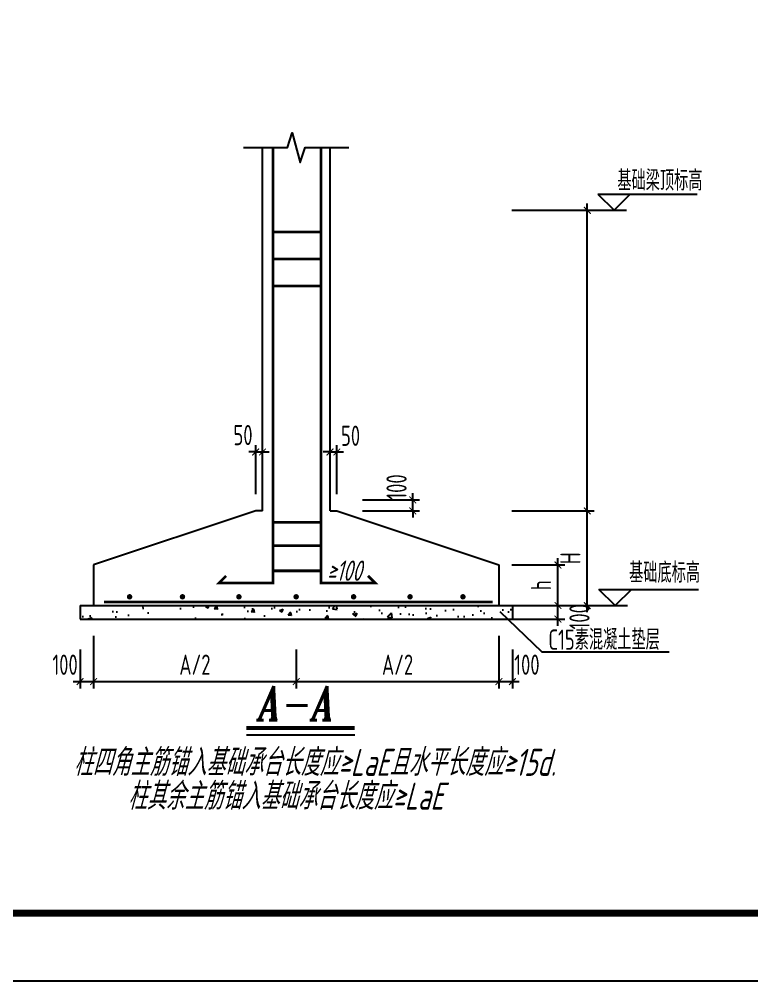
# Model space of a CAD drawing. Extents: x 169490 to 7584583, y -2399407 to 1374371.
# Drawn here: x 3700802 to 3711647, y 721081 to 735305 of the extents above; entities that cross this region are included whole.
import ezdxf
from ezdxf.enums import TextEntityAlignment as Align

# ---------------------------------------------------------------- set-up
doc = ezdxf.new("R2010")
doc.units = 0
doc.header["$LTSCALE"] = 100
doc.linetypes.add('H3普通虚线', pattern=[4.2, 3, -1.2])
doc.layers.get('0').update_dxf_attribs({"linetype": 'CONTINUOUS'})
doc.layers.get('DEFPOINTS').update_dxf_attribs({"linetype": 'CONTINUOUS'})
for name, color, linetype in [('350', 7, 'CONTINUOUS'), ('DIM', 3, 'CONTINUOUS'), ('PUB_DIM', 3, 'CONTINUOUS'), ('S-DETL-LINE2', 2, 'H3普通虚线'), ('Sbz', 144, 'CONTINUOUS'), ('TEXT', 7, 'CONTINUOUS'), ('THIN', 190, 'CONTINUOUS'), ('图框', 140, 'CONTINUOUS'), ('独立基础', 2, 'CONTINUOUS'), ('钢筋线', 1, 'CONTINUOUS')]:
    doc.layers.add(name, color=color, linetype=linetype)
doc.styles.add('ITALICT', font='italict', dxfattribs={"width": 0.8})
doc.styles.add('TSSD_Dimension', font='Tssdeng.shx', dxfattribs={"width": 0.7, "bigfont": 'tssdchn.shx'})
doc.styles.add('TSSD_REIN', font='tssdeng.shx', dxfattribs={"width": 0.7, "bigfont": 'hztxt.shx'})
doc.dimstyles.new('TSSD_100_100', dxfattribs={"dimtxt": 300, "dimasz": 100, "dimexe": 100, "dimexo": 250, "dimgap": 100, "dimtad": 1, "dimdec": 0, "dimzin": 0, "dimdsep": 46, "dimtxsty": 'TSSD_Dimension', "dimblk": 'ARCHTICK', "dimcen": 0, "dimdle": 100, "dimclrt": 7, "dimadec": 0, "dimazin": 0, "dimtfac": 1, "dimtdec": 0, "dimtix": 1, "dimtmove": 2, "dimatfit": 3, "dimfxl": 1, "dimtolj": 1, "dimtzin": 0, "dimarcsym": 0})

# ---------------------------------------------------------------- blocks, each defined once
blk = doc.blocks.new('_ARCHTICK')
at = {"const_width": 0.15}
blk.add_lwpolyline([(-0.5, -0.5), (0.5, 0.5)], dxfattribs=at)
blk = doc.blocks.new('*D34')
at = {"layer": 'DEFPOINTS', "color": 0, "transparency": 16777216}
for p in [(4910110, -1525774), (4910310, -1525974), (4910310, -1526699)]:
    blk.add_point(p, dxfattribs=at)
at = {"layer": 'DIM', "color": 0, "lineweight": -2, "transparency": 16777216}
for p, q in [((4910110, -1526024), (4910110, -1526799)), ((4910310, -1526224), (4910310, -1526799)), ((4910010, -1526699), (4910410, -1526699))]:
    blk.add_line(p, q, dxfattribs=at)
at = {"layer": 'DIM', "color": 0, "lineweight": -2, "transparency": 16777216, "xscale": 100, "yscale": 100, "zscale": 100, "rotation": 180}
blk.add_blockref('_ARCHTICK', (4910110, -1526699), dxfattribs=at)
at = {"layer": 'DIM', "color": 0, "lineweight": -2, "transparency": 16777216, "xscale": 100, "yscale": 100, "zscale": 100}
blk.add_blockref('_ARCHTICK', (4910310, -1526699), dxfattribs=at)
at = {"layer": 'DIM', "color": 7, "transparency": 16777216, "insert": (4910525, -1526449), "char_height": 300, "attachment_point": 5, "style": 'TSSD_Dimension'}
blk.add_mtext('\\A1;100', dxfattribs=at)
blk = doc.blocks.new('*D10')
at = {"layer": 'DEFPOINTS', "color": 0, "transparency": 16777216}
for p in [(4910110, -1525774), (4907110, -1525974), (4910110, -1526699)]:
    blk.add_point(p, dxfattribs=at)
at = {"layer": 'DIM', "color": 0, "lineweight": -2, "transparency": 16777216}
for p, q in [((4910110, -1526024), (4910110, -1526799)), ((4907110, -1526224), (4907110, -1526799)), ((4907010, -1526699), (4910210, -1526699))]:
    blk.add_line(p, q, dxfattribs=at)
at = {"layer": 'DIM', "color": 0, "lineweight": -2, "transparency": 16777216, "xscale": 100, "yscale": 100, "zscale": 100, "rotation": 180}
blk.add_blockref('_ARCHTICK', (4907110, -1526699), dxfattribs=at)
at = {"layer": 'DIM', "color": 0, "lineweight": -2, "transparency": 16777216, "xscale": 100, "yscale": 100, "zscale": 100}
blk.add_blockref('_ARCHTICK', (4910110, -1526699), dxfattribs=at)
at = {"layer": 'DIM', "color": 7, "transparency": 16777216, "insert": (4908610, -1526449), "char_height": 300, "attachment_point": 5, "style": 'TSSD_Dimension'}
blk.add_mtext('\\A1;A/2', dxfattribs=at)
blk = doc.blocks.new('*D11')
at = {"layer": 'DEFPOINTS', "color": 0, "transparency": 16777216}
for p in [(4904110, -1525774), (4903910, -1525974), (4904110, -1526699)]:
    blk.add_point(p, dxfattribs=at)
at = {"layer": 'DIM', "color": 0, "lineweight": -2, "transparency": 16777216}
for p, q in [((4904110, -1526024), (4904110, -1526799)), ((4903910, -1526224), (4903910, -1526799)), ((4903810, -1526699), (4904210, -1526699))]:
    blk.add_line(p, q, dxfattribs=at)
at = {"layer": 'DIM', "color": 0, "lineweight": -2, "transparency": 16777216, "xscale": 100, "yscale": 100, "zscale": 100, "rotation": 180}
blk.add_blockref('_ARCHTICK', (4903910, -1526699), dxfattribs=at)
at = {"layer": 'DIM', "color": 0, "lineweight": -2, "transparency": 16777216, "xscale": 100, "yscale": 100, "zscale": 100}
blk.add_blockref('_ARCHTICK', (4904110, -1526699), dxfattribs=at)
at = {"layer": 'DIM', "color": 7, "transparency": 16777216, "insert": (4903688, -1526449), "char_height": 300, "attachment_point": 5, "style": 'TSSD_Dimension'}
blk.add_mtext('\\A1;100', dxfattribs=at)
blk = doc.blocks.new('*D12')
at = {"layer": 'DEFPOINTS', "color": 0, "transparency": 16777216}
for p in [(4904110, -1525774), (4907110, -1525974), (4907110, -1526699)]:
    blk.add_point(p, dxfattribs=at)
at = {"layer": 'DIM', "color": 0, "lineweight": -2, "transparency": 16777216}
for p, q in [((4904110, -1526024), (4904110, -1526799)), ((4907110, -1526224), (4907110, -1526799)), ((4904010, -1526699), (4907210, -1526699))]:
    blk.add_line(p, q, dxfattribs=at)
at = {"layer": 'DIM', "color": 0, "lineweight": -2, "transparency": 16777216, "xscale": 100, "yscale": 100, "zscale": 100, "rotation": 180}
blk.add_blockref('_ARCHTICK', (4904110, -1526699), dxfattribs=at)
at = {"layer": 'DIM', "color": 0, "lineweight": -2, "transparency": 16777216, "xscale": 100, "yscale": 100, "zscale": 100}
blk.add_blockref('_ARCHTICK', (4907110, -1526699), dxfattribs=at)
at = {"layer": 'DIM', "color": 7, "transparency": 16777216, "insert": (4905610, -1526449), "char_height": 300, "attachment_point": 5, "style": 'TSSD_Dimension'}
blk.add_mtext('\\A1;A/2', dxfattribs=at)
blk = doc.blocks.new('*D13')
at = {"layer": 'DEFPOINTS', "color": 0, "transparency": 16777216}
for p in [(4910052, -1524174), (4911418, -1524174), (4910052, -1525574)]:
    blk.add_point(p, dxfattribs=at)
at = {"layer": 'DIM', "color": 0, "lineweight": -2, "transparency": 16777216}
for p, q in [((4911418, -1525674), (4911418, -1524074)), ((4910302, -1524174), (4911518, -1524174)), ((4910302, -1525574), (4911518, -1525574))]:
    blk.add_line(p, q, dxfattribs=at)
at = {"layer": 'DIM', "color": 0, "lineweight": -2, "transparency": 16777216, "xscale": 100, "yscale": 100, "zscale": 100}
for p, rotation in [((4911418, -1524174), 90), ((4911418, -1525574), 270)]:
    blk.add_blockref('_ARCHTICK', p, dxfattribs=dict(at, rotation=rotation))
at = {"layer": 'DIM', "color": 7, "transparency": 16777216, "insert": (4911168, -1524874), "char_height": 300, "attachment_point": 5, "rotation": 90, "style": 'TSSD_Dimension'}
blk.add_mtext('\\A1;H', dxfattribs=at)
blk = doc.blocks.new('*D14')
at = {"layer": 'DEFPOINTS', "color": 0, "transparency": 16777216}
for p in [(4910052, -1525574), (4910984, -1525574), (4910052, -1525774)]:
    blk.add_point(p, dxfattribs=at)
at = {"layer": 'DIM', "color": 0, "lineweight": -2, "transparency": 16777216}
for p, q in [((4910984, -1525874), (4910984, -1525474)), ((4910302, -1525574), (4911084, -1525574)), ((4910302, -1525774), (4911084, -1525774))]:
    blk.add_line(p, q, dxfattribs=at)
at = {"layer": 'DIM', "color": 0, "lineweight": -2, "transparency": 16777216, "xscale": 100, "yscale": 100, "zscale": 100}
for p, rotation in [((4910984, -1525574), 90), ((4910984, -1525774), 270)]:
    blk.add_blockref('_ARCHTICK', p, dxfattribs=dict(at, rotation=rotation))
at = {"layer": 'DIM', "color": 7, "transparency": 16777216, "insert": (4911303, -1525740), "char_height": 300, "attachment_point": 5, "rotation": 90, "style": 'TSSD_Dimension'}
blk.add_mtext('\\A1;100', dxfattribs=at)
blk = doc.blocks.new('*D15')
at = {"layer": 'DEFPOINTS', "color": 0, "transparency": 16777216}
for p in [(4910052, -1524974), (4910984, -1524974), (4910052, -1525574)]:
    blk.add_point(p, dxfattribs=at)
at = {"layer": 'DIM', "color": 0, "lineweight": -2, "transparency": 16777216}
for p, q in [((4910984, -1525674), (4910984, -1524874)), ((4910302, -1524974), (4911084, -1524974)), ((4910302, -1525574), (4911084, -1525574))]:
    blk.add_line(p, q, dxfattribs=at)
at = {"layer": 'DIM', "color": 0, "lineweight": -2, "transparency": 16777216, "xscale": 100, "yscale": 100, "zscale": 100}
for p, rotation in [((4910984, -1524974), 90), ((4910984, -1525574), 270)]:
    blk.add_blockref('_ARCHTICK', p, dxfattribs=dict(at, rotation=rotation))
at = {"layer": 'DIM', "color": 7, "transparency": 16777216, "insert": (4910734, -1525274), "char_height": 300, "attachment_point": 5, "rotation": 90, "style": 'TSSD_Dimension'}
blk.add_mtext('\\A1;h', dxfattribs=at)
blk = doc.blocks.new('*D16')
at = {"layer": 'DEFPOINTS', "color": 0, "transparency": 16777216}
for p in [(4906610, -1523302), (4906510, -1524174), (4906610, -1524174)]:
    blk.add_point(p, dxfattribs=at)
at = {"layer": 'TEXT', "color": 0, "lineweight": -2, "transparency": 16777216}
for p, q in [((4906510, -1523924), (4906510, -1523202)), ((4906610, -1523924), (4906610, -1523202)), ((4906510, -1523302), (4906410, -1523302)), ((4906510, -1523302), (4906610, -1523302)), ((4906610, -1523302), (4906710, -1523302))]:
    blk.add_line(p, q, dxfattribs=at)
at = {"layer": 'TEXT', "color": 0, "lineweight": -2, "transparency": 16777216, "xscale": 100, "yscale": 100, "zscale": 100}
blk.add_blockref('_ARCHTICK', (4906510, -1523302), dxfattribs=at)
at = {"layer": 'TEXT', "color": 0, "lineweight": -2, "transparency": 16777216, "xscale": 100, "yscale": 100, "zscale": 100, "rotation": 180}
blk.add_blockref('_ARCHTICK', (4906610, -1523302), dxfattribs=at)
at = {"layer": 'TEXT', "color": 7, "transparency": 16777216, "insert": (4906322, -1523052), "char_height": 300, "attachment_point": 5, "style": 'TSSD_Dimension'}
blk.add_mtext('\\A1;50', dxfattribs=at)
blk = doc.blocks.new('*D17')
at = {"layer": 'DEFPOINTS', "color": 0, "transparency": 16777216}
for p in [(4907710, -1523302), (4907610, -1524174), (4907710, -1524174)]:
    blk.add_point(p, dxfattribs=at)
at = {"layer": 'TEXT', "color": 0, "lineweight": -2, "transparency": 16777216}
for p, q in [((4907610, -1523924), (4907610, -1523202)), ((4907710, -1523924), (4907710, -1523202)), ((4907610, -1523302), (4907510, -1523302)), ((4907610, -1523302), (4907710, -1523302)), ((4907710, -1523302), (4907810, -1523302))]:
    blk.add_line(p, q, dxfattribs=at)
at = {"layer": 'TEXT', "color": 0, "lineweight": -2, "transparency": 16777216, "xscale": 100, "yscale": 100, "zscale": 100}
blk.add_blockref('_ARCHTICK', (4907610, -1523302), dxfattribs=at)
at = {"layer": 'TEXT', "color": 0, "lineweight": -2, "transparency": 16777216, "xscale": 100, "yscale": 100, "zscale": 100, "rotation": 180}
blk.add_blockref('_ARCHTICK', (4907710, -1523302), dxfattribs=at)
at = {"layer": 'TEXT', "color": 7, "transparency": 16777216, "insert": (4907914, -1523062), "char_height": 300, "attachment_point": 5, "style": 'TSSD_Dimension'}
blk.add_mtext('\\A1;50', dxfattribs=at)
blk = doc.blocks.new('*D18')
at = {"layer": 'DEFPOINTS', "color": 0, "transparency": 16777216}
for p in [(4907840, -1524012), (4908835, -1524012), (4907840, -1524174)]:
    blk.add_point(p, dxfattribs=at)
at = {"layer": 'TEXT', "color": 0, "lineweight": -2, "transparency": 16777216}
for p, q in [((4908835, -1524012), (4908835, -1523912)), ((4908090, -1524012), (4908935, -1524012)), ((4908835, -1524174), (4908835, -1524012)), ((4908090, -1524174), (4908935, -1524174)), ((4908835, -1524174), (4908835, -1524274))]:
    blk.add_line(p, q, dxfattribs=at)
at = {"layer": 'TEXT', "color": 0, "lineweight": -2, "transparency": 16777216, "xscale": 100, "yscale": 100, "zscale": 100}
for p, rotation in [((4908835, -1524012), 270), ((4908835, -1524174), 90)]:
    blk.add_blockref('_ARCHTICK', p, dxfattribs=dict(at, rotation=rotation))
at = {"layer": 'TEXT', "color": 7, "transparency": 16777216, "insert": (4908595, -1523820), "char_height": 300, "attachment_point": 5, "rotation": 90, "style": 'TSSD_Dimension'}
blk.add_mtext('\\A1;100', dxfattribs=at)
blk = doc.blocks.new('*D19')
at = {"layer": 'DEFPOINTS', "color": 0, "transparency": 16777216}
for p in [(4910052, -1519727), (4911418, -1519727), (4910052, -1524174)]:
    blk.add_point(p, dxfattribs=at)
at = {"layer": 'DIM', "color": 0, "lineweight": -2, "transparency": 16777216}
for p, q in [((4911418, -1524274), (4911418, -1519627)), ((4910302, -1519727), (4911518, -1519727)), ((4910302, -1524174), (4911518, -1524174))]:
    blk.add_line(p, q, dxfattribs=at)
at = {"layer": 'DIM', "color": 0, "lineweight": -2, "transparency": 16777216, "xscale": 100, "yscale": 100, "zscale": 100}
for p, rotation in [((4911418, -1519727), 90), ((4911418, -1524174), 270)]:
    blk.add_blockref('_ARCHTICK', p, dxfattribs=dict(at, rotation=rotation))
at = {"layer": 'DIM', "color": 7, "transparency": 16777216, "insert": (4911168, -1521951), "char_height": 300, "attachment_point": 5, "rotation": 90, "style": 'TSSD_Dimension'}
blk.add_mtext('\\A1;  ', dxfattribs=at)
blk = doc.blocks.new('3h33')
at = {"layer": '独立基础', "ltscale": 10}
h = blk.add_hatch(dxfattribs=at)
h.set_pattern_fill('AR-CONC', color=251, scale=3)
h.set_pattern_definition([(50, (1870687.22, -72835.37), (546.554007, -47.817257), [57.15, -628.65]), (355, (1870687.2, -72835.4), (-105.72848, 573.16993), [45.72, -502.92]), (100.451, (1870732.77, -72839.36), (440.827505, 525.35006), [48.57, -534.27]), (46.1842, (1870687.2, -72683), (813.23712, -126.12698), [85.725, -942.975]), (96.6356, (1870755, -72693.5), (712.2127, 742.27667), [72.855, -801.405]), (351.184, (1870687.2, -72683), (712.21382, 742.27535), [68.58, -754.38]), (21, (1870763.42, -72721.07), (454.84464, -306.796556), [57.15, -628.65]), (326, (1870763.4, -72721.1), (185.406085, 552.5639), [45.72, -502.92]), (71.4514, (1870801.33, -72746.64), (640.24947, 245.76857), [48.57, -534.27]), (37.5, (1870687.22, -72835.37), (9.26581, 253.665117), [0, -496.824, 0, -510.54, 0, -504.825]), (7.5, (1870687.22, -72835.37), (200.458988, 300.541724), [0, -291.084, 0, -485.394, 0, -192.405]), (327.5, (1870517.3, -72835.37), (406.771786, -17.186232), [0, -190.5, 0, -594.36, 0, -788.67]), (317.5, (1870441.1, -72835.37), (444.387544, 76.279473), [0, -247.65, 0, -394.716, 0, -560.07])])
h.paths.add_polyline_path([(4903910.3, -1525574.2), (4903910.3, -1525774.2), (4910310.3, -1525774.2), (4910310.3, -1525574.2)])
at = {"layer": '350'}
blk.add_line((4906371.9, -1527487.4), (4907976.7, -1527487.4), dxfattribs=at)
at = {"layer": '350', "const_width": 56}
blk.add_lwpolyline([(4906371.9, -1527385.9), (4907976.7, -1527385.9)], dxfattribs=at)
at = {"layer": 'DIM'}
blk.add_line((4910387.2, -1519727), (4911618.5, -1519727), dxfattribs=at)
at = {"layer": 'PUB_DIM'}
for p, q in [((4910124.4, -1525664.5), (4910743.4, -1526256.3)), ((4910743.4, -1526256.3), (4912632.3, -1526256.3))]:
    blk.add_line(p, q, dxfattribs=at)
at = {"layer": 'S-DETL-LINE2', "ltscale": 5}
blk.add_lwpolyline([(4906330.3, -1518800), (4906980.3, -1518800), (4907050.3, -1518580), (4907170.3, -1519020), (4907240.3, -1518800), (4907890.3, -1518800)], dxfattribs=at)
at = {"layer": 'Sbz'}
blk.add_line((4910387.2, -1519727), (4911618.5, -1519727), dxfattribs=at)
at = {"layer": 'TEXT'}
for p, q in [((4911574.2, -1519487), (4913045.2, -1519487)), ((4911574.2, -1519487), (4911814.2, -1519727)), ((4912054.2, -1519487), (4911814.2, -1519727)), ((4910978.6, -1519727), (4911997.6, -1519727)), ((4911591.6, -1525334.2), (4913062.5, -1525334.2)), ((4911831.6, -1525574.2), (4911591.6, -1525334.2)), ((4912071.6, -1525334.2), (4911831.6, -1525574.2)), ((4910995.9, -1525574.2), (4912015, -1525574.2))]:
    blk.add_line(p, q, dxfattribs=at)
at = {"layer": 'THIN', "ltscale": 0.75}
blk.add_lwpolyline([(4906330.3, -1518800), (4906980.3, -1518800), (4907050.3, -1518580), (4907170.3, -1519020), (4907240.3, -1518800), (4907890.3, -1518800)], dxfattribs=at)
at = {"layer": '独立基础'}
for p, q in [((4906610.3, -1524174.2), (4906610.3, -1518800)), ((4907610.3, -1524174.2), (4907610.3, -1518800)), ((4906510.3, -1524174.2), (4904110.3, -1524974.2)), ((4906610.3, -1524174.2), (4906510.3, -1524174.2)), ((4907610.3, -1524174.2), (4907710.3, -1524174.2)), ((4907710.3, -1524174.2), (4910110.3, -1524974.2)), ((4904110.3, -1524974.2), (4904110.3, -1525574.2)), ((4910110.3, -1524974.2), (4910110.3, -1525574.2)), ((4903910.3, -1525574.2), (4903910.3, -1525774.2)), ((4903910.3, -1525574.2), (4910310.3, -1525574.2)), ((4910310.3, -1525574.2), (4910310.3, -1525774.2)), ((4903910.3, -1525774.2), (4910310.3, -1525774.2))]:
    blk.add_line(p, q, dxfattribs=at)
at = {"layer": '钢筋线', "const_width": 40}
for points in [[(4906072.6, -1525135.4), (4905966.5, -1525241.5), (4906767.1, -1525241.5), (4906767.1, -1518800)], [(4908172.7, -1525135.4), (4908278.8, -1525241.5), (4907478.2, -1525241.5), (4907478.2, -1518800)], [(4906767.1, -1520047.7), (4907478.2, -1520047.7)], [(4906767.1, -1520447.7), (4907478.2, -1520447.7)], [(4906767.1, -1520847.7), (4907478.2, -1520847.7)], [(4906767.1, -1524342.6), (4907473.7, -1524342.6)], [(4906767.1, -1524688.6), (4907473.7, -1524688.6)], [(4906767.1, -1525060.3), (4907478.2, -1525060.3)], [(4904262.8, -1525521.4), (4910017.9, -1525521.4)]]:
    blk.add_lwpolyline(points, dxfattribs=at)
for points in [[(4904622.9, -1525444.7, -1), (4904662.9, -1525444.7, -1), (4904622.9, -1525444.7)], [(4905405.9, -1525444.7, -1), (4905445.9, -1525444.7, -1), (4905405.9, -1525444.7)], [(4906241.5, -1525444.7, -1), (4906281.5, -1525444.7, -1), (4906241.5, -1525444.7)], [(4907088.8, -1525444.7, -1), (4907128.8, -1525444.7, -1), (4907088.8, -1525444.7)], [(4907979.1, -1525444.7, 1), (4907939.1, -1525444.7, 1), (4907979.1, -1525444.7)], [(4908814.7, -1525444.7, 1), (4908774.7, -1525444.7, 1), (4908814.7, -1525444.7)], [(4909597.7, -1525444.7, 1), (4909557.7, -1525444.7, 1), (4909597.7, -1525444.7)]]:
    blk.add_lwpolyline(points, format="xyb", dxfattribs=at)
at = {"layer": 'DIM', "xscale": 100, "yscale": 100, "zscale": 100}
for rotation in [270, 90]:
    blk.add_blockref('_ARCHTICK', (4911418.5, -1519727), dxfattribs=dict(at, rotation=rotation))
at = {"color": 2, "style": 'ITALICT', "width": 0.8}
blk.add_text('A-A', height=500.68, dxfattribs=at).set_placement((4906555.3, -1527267.2))
at = {"layer": 'PUB_DIM', "color": 7, "style": 'TSSD_REIN', "oblique": 15, "width": 0.7}
blk.add_text('\x93100', height=300, dxfattribs=at).set_placement((4907820.4, -1525058.3), align=Align.MIDDLE)
for s, p in [('柱四角主筋锚入基础承台长度应≥LaE且水平长度应≥15d.', (4903812.6, -1528093.4)), ('柱其余主筋锚入基础承台长度应≥LaE', (4904614.3, -1528593.2))]:
    blk.add_text(s, height=400, dxfattribs=at).set_placement(p)
at = {"layer": 'TEXT', "style": 'TSSD_REIN', "width": 0.7}
for s, p in [('基础梁顶标高', (4912493.3, -1519269.7)), ('基础底标高', (4912562.7, -1525072))]:
    blk.add_text(s, height=300, dxfattribs=at).set_placement(p, align=Align.MIDDLE)
blk.add_text('C15素混凝土垫层', height=300, dxfattribs=at).set_placement((4910842.4, -1526228.4))
at = {"layer": 'DIM'}
for base, p1, p2, text, picture, middle in [((4911418.5, -1519727), (4910052.4, -1524174.2), (4910052.4, -1519727), '  ', '*D19', (4911168.5, -1521950.6)), ((4911418.5, -1524174.2), (4910052.4, -1525574.2), (4910052.4, -1524174.2), 'H', '*D13', (4911168.5, -1524874.2)), ((4910984, -1524974.2), (4910052.4, -1525574.2), (4910052.4, -1524974.2), 'h', '*D15', (4910734, -1525274.2))]:
    dim = blk.add_linear_dim(base=base, p1=p1, p2=p2, angle=90, text=text, dimstyle='TSSD_100_100', dxfattribs=at)
    dim.commit()
    dim.dimension.update_dxf_attribs({"geometry": picture, "text_midpoint": middle})
dim = blk.add_linear_dim(base=(4910984, -1525574.2), p1=(4910052.4, -1525774.2), p2=(4910052.4, -1525574.2), angle=90, text='100', dimstyle='TSSD_100_100', dxfattribs=at)
dim.commit()
dim.dimension.update_dxf_attribs({"geometry": '*D14', "text_midpoint": (4911302.6, -1525739.6), "dimtype": 128})
for base, p1, p2, picture, middle in [((4904110.3, -1526699.1), (4903910.3, -1525974.2), (4904110.3, -1525774.2), '*D11', (4903688.3, -1526449.1)), ((4910310.3, -1526699.1), (4910110.3, -1525774.2), (4910310.3, -1525974.2), '*D34', (4910525, -1526449.1))]:
    dim = blk.add_linear_dim(base=base, p1=p1, p2=p2, text='100', dimstyle='TSSD_100_100', dxfattribs=at)
    dim.commit()
    dim.dimension.update_dxf_attribs({"geometry": picture, "text_midpoint": middle, "dimtype": 128})
for base, p1, p2, picture, middle in [((4907110.3, -1526699.1), (4904110.3, -1525774.2), (4907110.3, -1525974.2), '*D12', (4905610.3, -1526449.1)), ((4910110.3, -1526699.1), (4907110.3, -1525974.2), (4910110.3, -1525774.2), '*D10', (4908610.3, -1526449.1))]:
    dim = blk.add_linear_dim(base=base, p1=p1, p2=p2, text='A/2', dimstyle='TSSD_100_100', dxfattribs=at)
    dim.commit()
    dim.dimension.update_dxf_attribs({"geometry": picture, "text_midpoint": middle})
at = {"layer": 'TEXT'}
for base, p1, p2, picture, middle in [((4906610.3, -1523301.6), (4906510.3, -1524174.2), (4906610.3, -1524174.2), '*D16', (4906322.2, -1523051.6)), ((4907710.3, -1523301.6), (4907610.3, -1524174.2), (4907710.3, -1524174.2), '*D17', (4907914.2, -1523061.6))]:
    dim = blk.add_linear_dim(base=base, p1=p1, p2=p2, text='50', dimstyle='TSSD_100_100', dxfattribs=at)
    dim.commit()
    dim.dimension.update_dxf_attribs({"geometry": picture, "text_midpoint": middle, "dimtype": 128})
dim = blk.add_linear_dim(base=(4908835.1, -1524011.9), p1=(4907840, -1524174.2), p2=(4907840, -1524011.9), angle=90, text='100', dimstyle='TSSD_100_100', dxfattribs=at)
dim.commit()
dim.dimension.update_dxf_attribs({"geometry": '*D18', "text_midpoint": (4908595.1, -1523819.6), "dimtype": 128})

msp = doc.modelspace()

# ---------------------------------------------------------------- linework, layer by layer
at = {"layer": '图框'}
msp.add_lwpolyline([(3663566.7, 721081.4), (3722966.7, 721081.4), (3722966.7, 763081.4), (3663566.7, 763081.4)], close=True, dxfattribs=at)
at = {"layer": '图框', "const_width": 100}
msp.add_lwpolyline([(3666066.7, 722081.4), (3721966.7, 722081.4), (3721966.7, 762081.4), (3666066.7, 762081.4)], close=True, dxfattribs=at)

# ---------------------------------------------------------------- block references
at = {"layer": '独立基础'}
msp.add_blockref('3h33', (-1202206.6, 2252206.1), dxfattribs=at)

doc.saveas('drawing.dxf')
